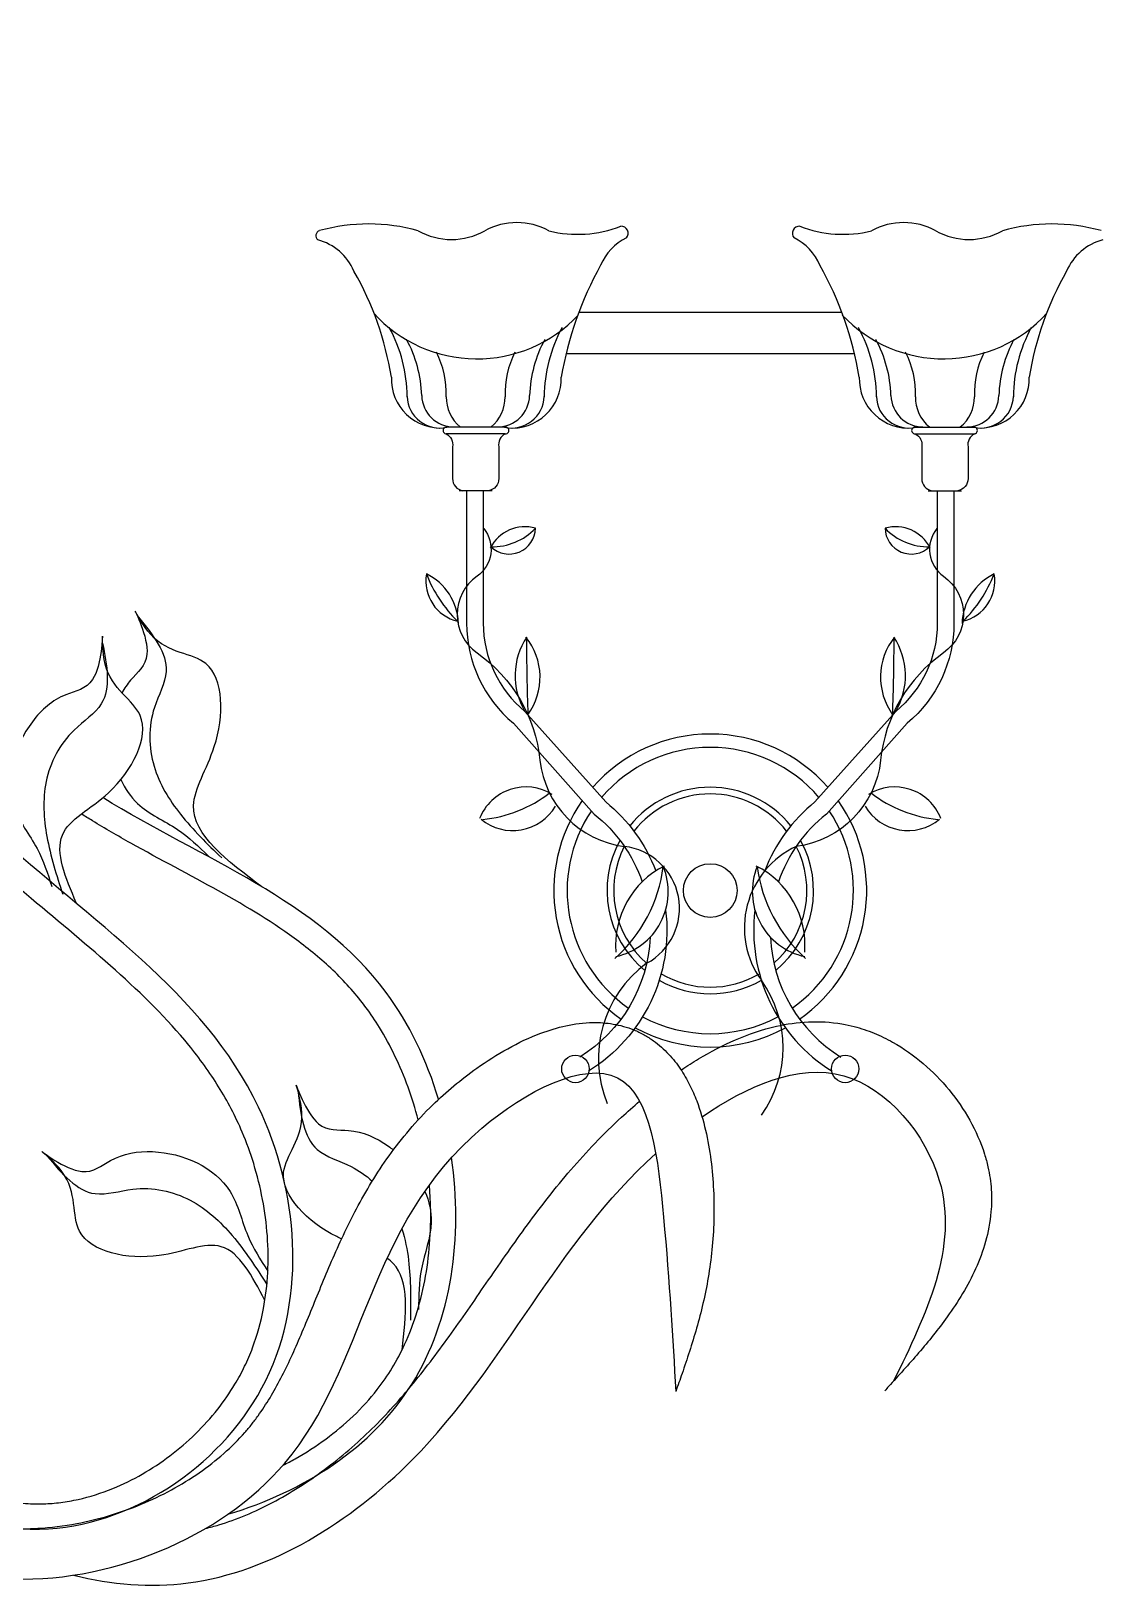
# Model space of a CAD drawing. Extents: x -61990 to -61155, y -37127 to -36121.
# Drawn here: x -61452.6 to -61154.6, y -37085 to -36652.3 of the extents above; entities that cross this region are included whole.
import ezdxf

# ---------------------------------------------------------------- set-up
doc = ezdxf.new("R2010")
doc.units = 0
doc.header["$MEASUREMENT"] = 0
for name, color, linetype in [('3', 3, 'CONTINUOUS'), ('4', 4, 'CONTINUOUS'), ('7', 7, 'CONTINUOUS')]:
    doc.layers.add(name, color=color, linetype=linetype)

msp = doc.modelspace()

# ---------------------------------------------------------------- linework, layer by layer
at = {"layer": '3'}
for centre, radius, start, end in [((-61328.64, -36704.63), 38.78, 222.2712, 316.6171), ((-61198.88, -36704.63), 38.78, 223.3829, 317.7288), ((-61388.39, -36754.16), 40.38, 0.3474, 28.7642), ((-61269.56, -36754.16), 40.38, 151.2358, 179.6526), ((-61257.95, -36754.16), 40.38, 0.3474, 28.7642), ((-61139.12, -36754.16), 40.38, 151.2358, 179.6526), ((-61379.21, -36754.73), 35.25, 1.8817, 28.3324), ((-61278.75, -36754.73), 35.25, 151.6676, 178.1183), ((-61248.76, -36754.73), 35.25, 1.8817, 28.3324), ((-61148.31, -36754.73), 35.25, 151.6676, 178.1183), ((-61362.21, -36752.95), 25.05, 357.7937, 26.987), ((-61295.75, -36752.95), 25.05, 153.013, 182.2063), ((-61231.77, -36752.95), 25.05, 357.7937, 26.987), ((-61165.31, -36752.95), 25.05, 153.013, 182.2063), ((-61335, -36753.35), 8.98, 181.437, 269.5039), ((-61322.96, -36753.35), 8.98, 270.4961, 358.563), ((-61204.55, -36753.35), 8.98, 181.437, 269.5039), ((-61192.52, -36753.35), 8.98, 270.4961, 358.563), ((-61338.99, -36753.6), 9.03, 181.9745, 282.6038), ((-61326.54, -36754.09), 10.64, 179.0514, 230.7924), ((-61331.42, -36754.09), 10.64, 309.2076, 0.9486), ((-61318.97, -36753.6), 9.03, 257.3962, 358.0255), ((-61208.55, -36753.6), 9.03, 181.9745, 282.6038), ((-61196.1, -36754.09), 10.64, 179.0514, 230.7924), ((-61200.98, -36754.09), 10.64, 309.2076, 0.9486), ((-61188.53, -36753.6), 9.03, 257.3962, 358.0255), ((-61337.12, -36763.32), 0.911, 83.6903, 276.3097), ((-61320.64, -36763.32), 0.911, 263.6903, 96.3097), ((-61206.88, -36763.32), 0.911, 83.6903, 276.3097), ((-61190.4, -36763.32), 0.911, 263.6903, 96.3097), ((-61263.76, -36891.17), 28.71, 38.7396, 141.2604), ((-61263.76, -36891.17), 26.86, 37.8074, 142.1926), ((-61263.76, -36891.17), 28.71, 150.9622, 230.6604), ((-61263.76, -36891.17), 26.86, 152.8302, 228.7924), ((-61289.66, -36896.12), 17.33, 298.2831, 83.3394), ((-61263.76, -36891.17), 26.86, 311.2076, 27.1698), ((-61263.76, -36891.17), 28.71, 309.3396, 29.0378), ((-61263.76, -36891.17), 28.71, 240.3621, 299.6379), ((-61263.76, -36891.17), 26.86, 239.43, 300.57)]:
    msp.add_arc(centre, radius, start, end, dxfattribs=at)
msp.add_open_spline([(-61427.58, -36860.29), (-61426.45, -36862.86), (-61422.41, -36868.89), (-61411.89, -36873.26), (-61405.98, -36878.97), (-61403.26, -36881.6)], degree=3, knots=[102.958853, 102.958853, 102.958853, 102.958853, 108.798145, 118.257626, 126.347838, 126.347838, 126.347838, 126.347838], dxfattribs=at)
at = {"layer": '4'}
for p, q in [((-61227.18, -36730.52), (-61300.34, -36730.52)), ((-61223.66, -36741.98), (-61303.86, -36741.98))]:
    msp.add_line(p, q, dxfattribs=at)
for centre, radius, start, end in [((-61358.77, -36756.56), 50.65, 74.1894, 105.5978), ((-61317.52, -36723.88), 18.35, 60.9692, 119.0308), ((-61210, -36723.88), 18.35, 60.9692, 119.0308), ((-61168.74, -36756.56), 50.65, 74.4022, 105.8106), ((-61371.91, -36709.2), 1.5, 108.9572, 228.7273), ((-61376.72, -36724.94), 15.11, 22.9903, 75.3442), ((-61335.7, -36691.12), 19.11, 240.9692, 299.0308), ((-61300.64, -36675.13), 33.66, 256.3036, 290.9168), ((-61280.34, -36723.31), 15.11, 116.3074, 157.0097), ((-61288.54, -36708.52), 1.95, 320.3985, 92.5785), ((-61238.98, -36708.52), 1.95, 87.4215, 219.6015), ((-61247.18, -36723.31), 15.11, 22.9903, 63.6926), ((-61226.88, -36675.13), 33.66, 249.0832, 283.6964), ((-61191.82, -36691.12), 19.11, 240.9692, 299.0308), ((-61150.8, -36724.94), 15.11, 104.6558, 157.0097), ((-61437.81, -36762.06), 86.46, 9.0255, 29.8366), ((-61210.3, -36764.4), 96.2, 150.757, 170.4831), ((-61317.22, -36764.4), 96.2, 9.5169, 29.243), ((-61089.71, -36762.06), 86.46, 150.1634, 170.9745), ((-61338.74, -36748.94), 13.69, 178.1509, 274.5295), ((-61318.86, -36748.94), 13.69, 264.7181, 1.8491), ((-61208.66, -36748.94), 13.69, 178.1509, 275.2819), ((-61188.78, -36748.94), 13.69, 265.4705, 1.8491)]:
    msp.add_arc(centre, radius, start, end, dxfattribs=at)
at = {"layer": '7'}
for p, q in [((-61320.74, -36762.41), (-61337.22, -36762.41)), ((-61320.74, -36764.22), (-61337.22, -36764.22)), ((-61206.78, -36762.41), (-61190.3, -36762.41)), ((-61206.78, -36764.22), (-61190.3, -36764.22)), ((-61324.35, -36780.08), (-61333.61, -36780.08)), ((-61325.42, -36780.08), (-61332.54, -36780.08)), ((-61203.17, -36780.08), (-61193.9, -36780.08)), ((-61202.1, -36780.08), (-61194.98, -36780.08))]:
    msp.add_line(p, q, dxfattribs=at)
for points in [[(-61337.22, -36764.22, -0.331153), (-61335.42, -36767.86), (-61335.42, -36776.67, 0.365745), (-61332.54, -36780.08, 1.001818)], [(-61320.74, -36764.22, 0.331153), (-61322.54, -36767.86), (-61322.54, -36776.67, -0.365745), (-61325.42, -36780.08, -1.001818)], [(-61206.78, -36764.22, -0.331153), (-61204.98, -36767.86), (-61204.98, -36776.67, 0.365745), (-61202.1, -36780.08, 1.001818)], [(-61190.3, -36764.22, 0.331153), (-61192.1, -36767.86), (-61192.1, -36776.67, -0.365745), (-61194.98, -36780.08, -1.001818)], [(-61331.49, -36780.15), (-61331.49, -36816.88, 0.221712), (-61318.51, -36844.7), (-61296.03, -36869.9, -0.142446), (-61282.7, -36888.77, -0.518864)], [(-61326.87, -36780.15), (-61326.87, -36816.88, 0.224379), (-61315.3, -36841.37), (-61292.83, -36866.54, -0.131061), (-61278.89, -36885.71, 3.515106)], [(-61200.65, -36780.15), (-61200.65, -36816.88, -0.224379), (-61212.22, -36841.37), (-61234.68, -36866.54, 0.131061), (-61248.62, -36885.71, -3.515106)], [(-61196.03, -36780.15), (-61196.03, -36816.88, -0.221712), (-61209, -36844.7), (-61231.49, -36869.9, 0.142446), (-61244.82, -36888.77, 0.518864)], [(-61326.72, -36790.58, -0.432996), (-61328.61, -36803.83, 0.520132), (-61328.61, -36825.11, -0.217282), (-61311.1, -36854.91, 0.348222), (-61287.65, -36878.91, -0.002)], [(-61200.8, -36790.58, 0.432996), (-61198.91, -36803.83, -0.520132), (-61198.91, -36825.11, 0.217282), (-61216.42, -36854.91, -0.348222), (-61239.86, -36878.91, 0.002)], [(-61276.17, -36896.59, -0.292957), (-61297.6, -36941.36, 3.515106)], [(-61251.35, -36896.59, 0.292957), (-61229.92, -36941.36, -3.515106)], [(-61280.48, -36904.15, -0.247575), (-61300.03, -36937.44, -0.518864)], [(-61247.04, -36904.15, 0.247575), (-61227.49, -36937.44, 0.518864)]]:
    msp.add_lwpolyline(points, format="xyb", dxfattribs=at)
for centre, radius in [((-61263.76, -36891.17), 7.46), ((-61301.26, -36940.76), 3.81), ((-61226.26, -36940.76), 3.81)]:
    msp.add_circle(centre, radius, dxfattribs=at)
for centre, radius, start, end in [((-61315.32, -36800.79), 10.73, 73.9338, 153.2966), ((-61319.67, -36790.35), 7.32, 226.241, 358.9983), ((-61324.38, -36779.04), 16.6, 268.7972, 316.4421), ((-61212.2, -36800.79), 10.73, 26.7034, 106.0662), ((-61203.14, -36779.04), 16.6, 223.5579, 271.2028), ((-61207.85, -36790.35), 7.32, 181.0017, 313.759), ((-61331.4, -36805.16), 11.46, 170.0839, 257.3325), ((-61307.79, -36789.57), 37.46, 201.3188, 225.5678), ((-61349.65, -36817.49), 15.91, 1.8387, 64.0355), ((-61177.87, -36817.49), 15.91, 115.9645, 178.1613), ((-61196.12, -36805.16), 11.46, 282.6675, 9.9161), ((-61219.73, -36789.57), 37.46, 314.4322, 338.6812), ((-61298.62, -36831.46), 19.4, 146.3982, 210.7233), ((-61328.97, -36831.87), 17.88, 324.2692, 38.5998), ((-60627.26, -36818.02), 687.62, 180.23764, 182.02531), ((-61198.55, -36831.87), 17.88, 141.4002, 215.7308), ((-61900.26, -36818.02), 687.62, 357.97469, 359.76236), ((-61228.9, -36831.46), 19.4, 329.2767, 33.6018), ((-61263.76, -36891.17), 43.49, 41.2659, 138.7341), ((-61263.76, -36891.17), 39.79, 40.6134, 139.3866), ((-61315.04, -36876.15), 13.77, 57.7369, 158.7431), ((-61330.26, -36835.97), 35.56, 275.2265, 307.8178), ((-61212.47, -36876.15), 13.77, 21.2569, 122.2631), ((-61197.26, -36835.97), 35.56, 232.1822, 264.7735), ((-61318.7, -36860.73), 13.78, 230.5712, 329.4993), ((-61263.76, -36891.17), 43.49, 144.9191, 235.218), ((-61263.76, -36891.17), 39.79, 146.1676, 235.1437), ((-61263.76, -36891.17), 39.79, 304.8563, 33.8324), ((-61263.76, -36891.17), 43.49, 304.782, 35.0809), ((-61208.82, -36860.73), 13.78, 210.5007, 309.4288), ((-61229.32, -36901.53), 24.96, 114.9991, 215.786), ((-61317.61, -36879.3), 41.12, 311.673, 352.7462), ((-61265.37, -36906.4), 24.72, 116.9056, 184.3452), ((-61293.9, -36891.48), 18.45, 282.1298, 22.2418), ((-61233.62, -36891.48), 18.45, 157.7582, 257.8702), ((-61262.15, -36906.4), 24.72, 355.6548, 63.0944), ((-61209.91, -36879.3), 41.12, 187.2538, 228.327), ((-61262.08, -36937.83), 32.78, 126.2188, 202.4341), ((-61275.55, -36934.85), 32.03, 324.214, 35.786), ((-61263.76, -36891.17), 39.79, 241.7993, 298.2007), ((-61263.76, -36891.17), 43.49, 241.3269, 298.6731)]:
    msp.add_arc(centre, radius, start, end, dxfattribs=at)
for points, knots in [([(-61523.28, -37024.29), (-61521.96, -37026.56), (-61505.85, -37051.63), (-61449.67, -37085.77), (-61373.19, -37032.17), (-61382.02, -36933.26), (-61471.95, -36877.52), (-61538.15, -36781.22), (-61543.73, -36698.56), (-61547.26, -36656.9), (-61547.66, -36652.32)], [117.301954, 117.301954, 117.301954, 117.301954, 122.899102, 180.482098, 232.701921, 286.979983, 362.735838, 448.077942, 527.196851, 536.981483, 536.981483, 536.981483, 536.981483]), ([(-61519.31, -37019.83), (-61518.35, -37021.02), (-61517.36, -37022.19), (-61511.79, -37028.66), (-61506.73, -37033.83), (-61495.95, -37043.29), (-61490.22, -37047.57), (-61478.38, -37054.66), (-61472.29, -37057.45), (-61462.4, -37060.38), (-61458.62, -37061.12), (-61452.94, -37061.61), (-61451.02, -37061.67), (-61447.52, -37061.57), (-61445.92, -37061.44), (-61442.71, -37061.03), (-61441.09, -37060.75), (-61436.24, -37059.66), (-61433, -37058.64), (-61424.28, -37055.08), (-61418.9, -37051.99), (-61409.01, -37044.52), (-61404.51, -37040.13), (-61398.94, -37033.09), (-61397.33, -37030.77), (-61394.92, -37026.75), (-61394.02, -37025.09), (-61392.39, -37021.71), (-61391.65, -37019.98), (-61389.68, -37014.71), (-61388.68, -37011.07), (-61386.73, -37000.79), (-61386.4, -36993.98), (-61387.38, -36980.37), (-61388.69, -36973.57), (-61391.61, -36964.09), (-61392.67, -36961.18), (-61395.74, -36953.91), (-61397.94, -36949.71), (-61402.92, -36941.68), (-61405.71, -36937.84), (-61414.72, -36926.81), (-61421.66, -36919.99), (-61436.58, -36906.65), (-61444.55, -36900.13), (-61455.99, -36890.44), (-61459.46, -36887.47), (-61465.68, -36881.91), (-61468.45, -36879.36), (-61473.88, -36874.14), (-61476.53, -36871.48), (-61484.33, -36863.35), (-61489.3, -36857.73), (-61503.46, -36840.32), (-61511.88, -36827.97), (-61522.63, -36808.65), (-61525.88, -36802.12), (-61531.17, -36790.07), (-61533.33, -36784.59), (-61537.52, -36772.52), (-61539.46, -36765.92), (-61542.8, -36752.61), (-61544.21, -36745.91), (-61548.37, -36722.65), (-61550.12, -36705.93), (-61552.16, -36682.71), (-61552.69, -36676.14), (-61553.51, -36666.14), (-61553.8, -36662.68), (-61554.09, -36659.24)], [116.827932, 116.827932, 116.827932, 116.827932, 120.161195, 120.161195, 135.301222, 135.301222, 150.441249, 150.441249, 165.581276, 165.581276, 174.904723, 174.904723, 179.634034, 179.634034, 183.579316, 183.579316, 187.524597, 187.524597, 195.41516, 195.41516, 209.087924, 209.087924, 222.760687, 222.760687, 229.087711, 229.087711, 233.406183, 233.406183, 237.724655, 237.724655, 246.361599, 246.361599, 261.55328, 261.55328, 276.744962, 276.744962, 283.701398, 283.701398, 294.655105, 294.655105, 305.608812, 305.608812, 327.286508, 327.286508, 348.964204, 348.964204, 358.37906, 358.37906, 366.049444, 366.049444, 373.719828, 373.719828, 389.060597, 389.060597, 419.742135, 419.742135, 434.880137, 434.880137, 447.14802, 447.14802, 461.537715, 461.537715, 475.927409, 475.927409, 511.193485, 511.193485, 525.139125, 525.139125, 532.515329, 532.515329, 532.515329, 532.515329]), ([(-61388.4, -36890.15), (-61398.02, -36882.97), (-61413.32, -36871.57), (-61398.92, -36850.57), (-61398.91, -36824.4), (-61417.29, -36825.73), (-61426.46, -36808.07), (-61417.15, -36826.16), (-61424.27, -36831.43), (-61426.62, -36835), (-61427.27, -36836.25)], [0, 0, 0, 0, 21.076252, 33.506794, 50.049659, 62.415379, 68.006804, 76.850022, 82.970848, 85.998818, 85.998818, 85.998818, 85.998818]), ([(-61339.28, -36949.2), (-61342.57, -36938.29), (-61362.26, -36897.47), (-61404.99, -36882.47), (-61432.62, -36865.36)], [313.275121, 313.275121, 313.275121, 313.275121, 336.03636, 404.414173, 404.414173, 404.414173, 404.414173]), ([(-61344.95, -36954.91), (-61346.57, -36948.71), (-61348.75, -36942.73), (-61352.74, -36934.4), (-61354.19, -36931.73), (-61356.92, -36927.28), (-61358.17, -36925.44), (-61362.08, -36920.16), (-61364.96, -36916.92), (-61371.21, -36910.85), (-61374.59, -36908.02), (-61384.97, -36900.25), (-61392.52, -36895.7), (-61408.36, -36886.87), (-61416.64, -36882.6), (-61428.45, -36876), (-61432, -36873.95), (-61436.54, -36871.17), (-61437.56, -36870.53), (-61438.57, -36869.89)], [310.559753, 310.559753, 310.559753, 310.559753, 324.160617, 324.160617, 330.926486, 330.926486, 336.035796, 336.035796, 346.254416, 346.254416, 356.473035, 356.473035, 375.924844, 375.924844, 395.376653, 395.376653, 403.786372, 403.786372, 406.227751, 406.227751, 406.227751, 406.227751]), ([(-61526.81, -37028.25), (-61526.78, -37028.29), (-61526.74, -37028.34), (-61521.88, -37034.98), (-61516.49, -37040.98), (-61506.42, -37049.82), (-61502.05, -37053.07), (-61492.86, -37058.75), (-61488.05, -37061.19), (-61478.13, -37065.08), (-61473.02, -37066.54), (-61465.66, -37067.83), (-61463.46, -37068.12), (-61459.52, -37068.45), (-61457.78, -37068.53), (-61454.25, -37068.57), (-61452.47, -37068.53), (-61447.1, -37068.22), (-61443.48, -37067.77), (-61433.77, -37065.94), (-61427.7, -37064.11), (-61416.19, -37059.34), (-61410.75, -37056.38), (-61400.99, -37049.62), (-61396.68, -37045.82), (-61392.49, -37041.04), (-61391.86, -37040.29), (-61390.64, -37038.75), (-61390.05, -37037.96), (-61388.31, -37035.55), (-61387.21, -37033.87), (-61384.05, -37028.64), (-61382.11, -37024.87), (-61378.4, -37016.82), (-61376.61, -37012.54), (-61372.96, -37003.6), (-61371.08, -36998.95), (-61366.96, -36989.4), (-61364.71, -36984.51), (-61359.49, -36974.67), (-61356.52, -36969.72), (-61349.55, -36960.01), (-61345.54, -36955.25), (-61339.05, -36948.94), (-61337.1, -36947.18), (-61333.02, -36943.77), (-61330.88, -36942.12), (-61325.91, -36938.59), (-61323.05, -36936.77), (-61317.11, -36933.48), (-61314.04, -36932.01), (-61308.59, -36929.98), (-61306.28, -36929.27), (-61301.47, -36928.22), (-61298.97, -36927.89), (-61294.55, -36927.83), (-61292.67, -36927.95), (-61288.86, -36928.59), (-61286.92, -36929.12), (-61284.05, -36930.29), (-61283.09, -36930.75), (-61281.27, -36931.76), (-61280.4, -36932.32), (-61278, -36934.04), (-61276.59, -36935.31), (-61274.11, -36937.96), (-61273.02, -36939.36), (-61271.1, -36942.21), (-61270.26, -36943.67), (-61268.77, -36946.63), (-61268.12, -36948.13), (-61266.52, -36952.32), (-61265.72, -36955.03), (-61264.44, -36960.53), (-61263.95, -36963.31), (-61263.23, -36968.87), (-61262.99, -36971.65), (-61262.72, -36977.26), (-61262.7, -36980.08), (-61262.92, -36988.43), (-61263.48, -36993.71), (-61265.18, -37003.67), (-61266.31, -37008.35), (-61268.83, -37017.21), (-61270.22, -37021.39), (-61272.19, -37027.1), (-61272.78, -37028.77), (-61273.36, -37030.41)], [113.664016, 113.664016, 113.664016, 113.664016, 113.802935, 113.802935, 133.092083, 133.092083, 146.185462, 146.185462, 159.278841, 159.278841, 172.37222, 172.37222, 177.880741, 177.880741, 182.206075, 182.206075, 186.531409, 186.531409, 195.182077, 195.182077, 209.830062, 209.830062, 224.478047, 224.478047, 239.126032, 239.126032, 241.806307, 241.806307, 244.486581, 244.486581, 249.847131, 249.847131, 260.485149, 260.485149, 271.123168, 271.123168, 281.761187, 281.761187, 292.399206, 292.399206, 303.037225, 303.037225, 313.675244, 313.675244, 317.884483, 317.884483, 322.093722, 322.093722, 327.309764, 327.309764, 332.525807, 332.525807, 336.198767, 336.198767, 339.871727, 339.871727, 342.423551, 342.423551, 344.975375, 344.975375, 346.262696, 346.262696, 347.550018, 347.550018, 350.032347, 350.032347, 352.514676, 352.514676, 354.997004, 354.997004, 357.479333, 357.479333, 361.854961, 361.854961, 366.230589, 366.230589, 370.606217, 370.606217, 375.148218, 375.148218, 384.419863, 384.419863, 393.691509, 393.691509, 402.963154, 402.963154, 406.898383, 406.898383, 406.898383, 406.898383]), ([(-61271.87, -36941.07), (-61271.82, -36941.04), (-61271.77, -36941), (-61270.19, -36939.94), (-61268.61, -36938.94), (-61263.75, -36936.03), (-61260.34, -36934.22), (-61253.14, -36931.1), (-61249.35, -36929.78), (-61242.51, -36928.23), (-61239.54, -36927.8), (-61233.44, -36927.53), (-61230.3, -36927.69), (-61226.02, -36928.42), (-61224.89, -36928.66), (-61222.81, -36929.2), (-61221.86, -36929.48), (-61220.02, -36930.1), (-61219.11, -36930.44), (-61216.43, -36931.54), (-61214.72, -36932.38), (-61210.01, -36935.02), (-61207.18, -36937.04), (-61201.95, -36941.51), (-61199.55, -36943.96), (-61195.22, -36949.23), (-61193.28, -36952.04), (-61189.96, -36957.98), (-61188.57, -36961.11), (-61187.16, -36965.57), (-61186.84, -36966.75), (-61186.33, -36969.01), (-61186.14, -36970.07), (-61185.83, -36972.18), (-61185.73, -36973.24), (-61185.52, -36976.39), (-61185.55, -36978.47), (-61185.97, -36983.34), (-61186.5, -36986.09), (-61187.97, -36991.35), (-61188.91, -36993.87), (-61191.08, -36998.68), (-61192.3, -37000.98), (-61194.95, -37005.41), (-61196.38, -37007.55), (-61200.38, -37013.12), (-61203.08, -37016.45), (-61208.6, -37022.89), (-61211.43, -37025.99), (-61214.55, -37029.41), (-61214.9, -37029.8), (-61215.25, -37030.18)], [341.899584, 341.899584, 341.899584, 341.899584, 342.004896, 342.004896, 345.246991, 345.246991, 351.731182, 351.731182, 358.215373, 358.215373, 362.856936, 362.856936, 367.4985, 367.4985, 369.154938, 369.154938, 370.54929, 370.54929, 371.943643, 371.943643, 374.732348, 374.732348, 379.892631, 379.892631, 385.052915, 385.052915, 390.213199, 390.213199, 395.373483, 395.373483, 397.203683, 397.203683, 398.790286, 398.790286, 400.376889, 400.376889, 403.550095, 403.550095, 407.976219, 407.976219, 412.402342, 412.402342, 416.828466, 416.828466, 421.25459, 421.25459, 428.744235, 428.744235, 436.23388, 436.23388, 437.196477, 437.196477, 437.196477, 437.196477]), ([(-61536.33, -37038.9), (-61531.1, -37045.74), (-61510.71, -37067.71), (-61454.9, -37093.86), (-61359.44, -37054.53), (-61359.45, -36969.93), (-61282.15, -36929.88), (-61275.78, -36988.08), (-61274.21, -37015.51), (-61273.36, -37030.41)], [162.099883, 162.099883, 162.099883, 162.099883, 187.664474, 251.103063, 335.661434, 443.763943, 483.93314, 524.74767, 573.346735, 573.346735, 573.346735, 573.346735]), ([(-61266.05, -36954.08), (-61253.89, -36945.68), (-61225.51, -36932.76), (-61188.4, -36977.53), (-61203.73, -37008.92), (-61212.81, -37027.51)], [340.285399, 340.285399, 340.285399, 340.285399, 369.601192, 397.7248, 438.598158, 438.598158, 438.598158, 438.598158]), ([(-61366.26, -36987.99), (-61366.71, -36987.78), (-61375.2, -36983.82), (-61388.52, -36970.42), (-61374.66, -36958.33), (-61380.76, -36939.38), (-61374.46, -36958.73), (-61363.02, -36956.97), (-61356.07, -36960.02), (-61352.31, -36962.91), (-61351.87, -36963.27)], [28.705305, 28.705305, 28.705305, 28.705305, 29.643759, 46.186625, 58.552345, 64.14377, 72.986987, 79.107813, 87.640865, 88.797252, 88.797252, 88.797252, 88.797252]), ([(-61378.33, -36947.11), (-61377.63, -36953.42), (-61376.48, -36963.68), (-61364.41, -36966.91), (-61359.47, -36970.35), (-61357.73, -36971.93)], [0, 0, 0, 0, 12.0686, 19.591505, 24.57461, 24.57461, 24.57461, 24.57461]), ([(-61404.04, -37068.46), (-61402.83, -37068.16), (-61401.61, -37067.83), (-61395.39, -37065.96), (-61390.38, -37063.87), (-61380.52, -37058.67), (-61375.68, -37055.58), (-61366.39, -37048.65), (-61361.95, -37044.82), (-61355.78, -37038.77), (-61353.81, -37036.71), (-61349.98, -37032.49), (-61348.11, -37030.31), (-61342.64, -37023.64), (-61339.15, -37018.98), (-61332.25, -37009.36), (-61328.85, -37004.4), (-61321.89, -36994.31), (-61318.33, -36989.19), (-61310.81, -36978.94), (-61306.84, -36973.82), (-61298.21, -36963.77), (-61293.55, -36958.85), (-61286.79, -36952.65), (-61285.12, -36951.19), (-61283.4, -36949.75)], [206.448471, 206.448471, 206.448471, 206.448471, 209.711644, 209.711644, 223.077944, 223.077944, 236.444244, 236.444244, 249.810543, 249.810543, 256.409016, 256.409016, 263.007489, 263.007489, 276.204435, 276.204435, 289.401381, 289.401381, 302.598327, 302.598327, 315.795273, 315.795273, 328.992219, 328.992219, 333.162162, 333.162162, 333.162162, 333.162162]), ([(-61440.76, -37081.45), (-61430.19, -37084.07), (-61395.89, -37086.96), (-61329.52, -37044.95), (-61306.72, -36989.37), (-61278.91, -36964.27)], [177.298107, 177.298107, 177.298107, 177.298107, 200.409888, 251.231355, 329.150966, 329.150966, 329.150966, 329.150966]), ([(-61397.88, -37064.53), (-61376.65, -37058.19), (-61338.85, -37033.75), (-61332.44, -36987.45), (-61335.68, -36965.39)], [214.013825, 214.013825, 214.013825, 214.013825, 258.204378, 302.292115, 302.292115, 302.292115, 302.292115]), ([(-61382.51, -37050.9), (-61381.37, -37050.31), (-61380.24, -37049.71), (-61373.19, -37045.72), (-61367.77, -37041.77), (-61360.62, -37034.95), (-61358.37, -37032.47), (-61354.83, -37027.93), (-61353.45, -37025.93), (-61350.92, -37021.75), (-61349.76, -37019.57), (-61346.03, -37011.46), (-61344.09, -37005.06), (-61341.72, -36991.65), (-61341.28, -36984.65), (-61341.62, -36976.08), (-61341.72, -36974.55), (-61341.84, -36973.01)], [227.440456, 227.440456, 227.440456, 227.440456, 230.252081, 230.252081, 245.313096, 245.313096, 253.101784, 253.101784, 258.847246, 258.847246, 264.592708, 264.592708, 279.484686, 279.484686, 294.376663, 294.376663, 297.623175, 297.623175, 297.623175, 297.623175]), ([(-61343.1, -36974.78), (-61341.93, -36977.56), (-61340.32, -36984.87), (-61344.7, -36995.61), (-61344.8, -37003.83), (-61344.85, -37007.62)], [98.673393, 98.673393, 98.673393, 98.673393, 104.935111, 114.394591, 122.484803, 122.484803, 122.484803, 122.484803]), ([(-61349.46, -36985.19), (-61348.57, -36988.03), (-61346.93, -36996.52), (-61347.04, -37005.01), (-61347.11, -37010.55)], [35.799823, 35.799823, 35.799823, 35.799823, 42.1403, 54.011139, 54.011139, 54.011139, 54.011139]), ([(-61349.42, -37018.78), (-61348.33, -37009.2), (-61347.13, -36998.6), (-61352.96, -36993.82), (-61353.58, -36993.4)], [0, 0, 0, 0, 17.213217, 19.06158, 19.06158, 19.06158, 19.06158])]:
    msp.add_open_spline(points, degree=3, knots=knots, dxfattribs=at)
for points in [[(-61422.68, -36815.23), (-61415.04, -36830.3), (-61418.29, -36840.32), (-61418.39, -36856.61), (-61411.02, -36869.99), (-61399.59, -36882.06)], [(-61440, -36894.59), (-61443.86, -36875.75), (-61431.04, -36863.98), (-61422.24, -36842.56), (-61431.96, -36828.23), (-61432.73, -36820.44), (-61435.47, -36832.52), (-61442.91, -36836.76), (-61452.22, -36844.25), (-61457.31, -36867.92), (-61450.91, -36879.52), (-61446.8, -36890.07)], [(-61432.69, -36822.38), (-61433.05, -36839.27), (-61440.63, -36846.58), (-61448.39, -36860.91), (-61448.18, -36876.19), (-61443.78, -36892.21)], [(-61387.58, -37005.08), (-61399.71, -36990.16), (-61416.94, -36992.62), (-61439.09, -36985.86), (-61444.01, -36969.26), (-61449.55, -36963.73), (-61438.47, -36969.26), (-61430.47, -36966.19), (-61418.78, -36963.73), (-61397.25, -36974.8), (-61392.32, -36987.09), (-61386.76, -36996.96)], [(-61448.07, -36964.98), (-61434.78, -36975.41), (-61424.32, -36974.18), (-61408.32, -36977.25), (-61396.63, -36987.09), (-61387.02, -37000.65)]]:
    msp.add_spline(points, degree=3, dxfattribs=at)

doc.saveas('drawing.dxf')
